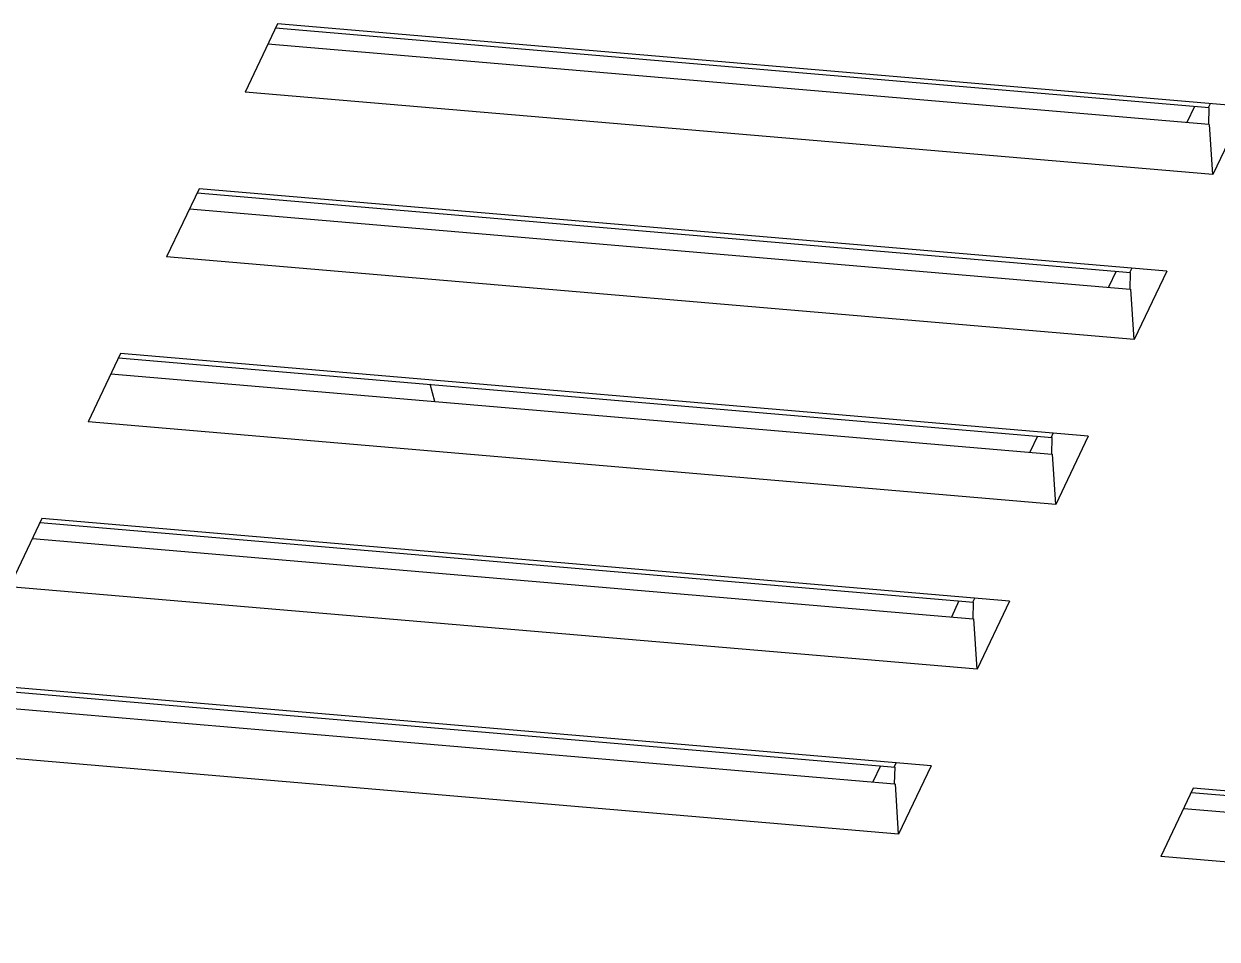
# Model space of a CAD drawing. Header units: millimetres. Extents: x 14276 to 15242, y -9916 to -8542.
# Drawn here: x 15067.9 to 15107.84, y -9361.07 to -9330.45 of the extents above; entities that cross this region are included whole.
import ezdxf

# ---------------------------------------------------------------- set-up
doc = ezdxf.new("R2010")
doc.units = ezdxf.units.MM

# ---------------------------------------------------------------- blocks, each defined once
blk = doc.blocks.new('u9')
at = {"color": 7, "linetype": 'Continuous'}
for p, q in [((-379.132, 128.033), (-346.745, 125.27)), ((-347.511, 123.661), (-378.999, 126.348)), ((-380.22, 125.752), (-347.832, 122.988)), ((-347.767, 123.125), (-379.011, 125.791)), ((-347.832, 122.988), (-346.745, 125.27)), ((-339.057, 122.239), (-337.969, 124.521)), ((-337.969, 124.521), (-305.582, 121.757)), ((-337.969, 124.521), (-337.86, 122.838)), ((-337.836, 122.835), (-337.848, 122.279)), ((-306.348, 120.149), (-337.836, 122.836)), ((-337.36, 122.237), (-337.105, 122.773)), ((-339.057, 122.239), (-306.669, 119.476)), ((-337.824, 122.277), (-337.889, 122.14)), ((-306.604, 119.613), (-337.848, 122.279)), ((-341.685, 116.724), (-340.598, 119.005)), ((-340.598, 119.005), (-308.21, 116.242)), ((-340.598, 119.005), (-340.488, 117.322)), ((-340.464, 117.32), (-340.476, 116.764)), ((-308.977, 114.633), (-340.464, 117.32)), ((-339.989, 116.721), (-339.733, 117.258)), ((-341.685, 116.724), (-309.298, 113.96)), ((-340.452, 116.761), (-340.517, 116.624)), ((-309.232, 114.097), (-340.476, 116.763)), ((-309.298, 113.96), (-308.21, 116.242)), ((-344.313, 111.208), (-343.226, 113.49)), ((-343.226, 113.49), (-310.839, 110.726)), ((-343.226, 113.49), (-343.117, 111.806)), ((-343.092, 111.804), (-343.105, 111.248)), ((-311.605, 109.118), (-343.093, 111.804)), ((-342.617, 111.206), (-342.362, 111.742)), ((-344.313, 111.208), (-311.926, 108.445)), ((-343.08, 111.245), (-343.146, 111.108)), ((-311.861, 108.581), (-343.105, 111.247)), ((-311.926, 108.445), (-310.839, 110.726)), ((-322.444, 110.042), (-322.288, 109.471)), ((-346.942, 105.692), (-345.855, 107.974)), ((-345.855, 107.974), (-313.467, 105.211)), ((-345.855, 107.974), (-345.745, 106.291)), ((-345.721, 106.288), (-345.733, 105.732)), ((-314.234, 103.602), (-345.721, 106.289)), ((-345.245, 105.69), (-344.99, 106.226)), ((-346.942, 105.692), (-314.554, 102.929)), ((-345.709, 105.73), (-345.774, 105.593)), ((-314.489, 103.066), (-345.733, 105.732)), ((-314.554, 102.929), (-313.467, 105.211)), ((-349.57, 100.177), (-348.483, 102.458)), ((-348.483, 102.458), (-316.096, 99.695)), ((-348.483, 102.458), (-348.374, 100.775)), ((-348.349, 100.773), (-348.362, 100.217)), ((-316.862, 98.086), (-348.35, 100.773)), ((-347.874, 100.174), (-347.618, 100.711)), ((-349.57, 100.177), (-317.183, 97.413)), ((-348.337, 100.214), (-348.403, 100.077)), ((-317.118, 97.55), (-348.361, 100.216)), ((-317.183, 97.413), (-316.096, 99.695))]:
    blk.add_line(p, q, dxfattribs=at)

msp = doc.modelspace()

# ---------------------------------------------------------------- block references
at = {"rotation": 180}
msp.add_blockref('u9', (14759.208, -9233.039), dxfattribs=at)

doc.saveas('drawing.dxf')
